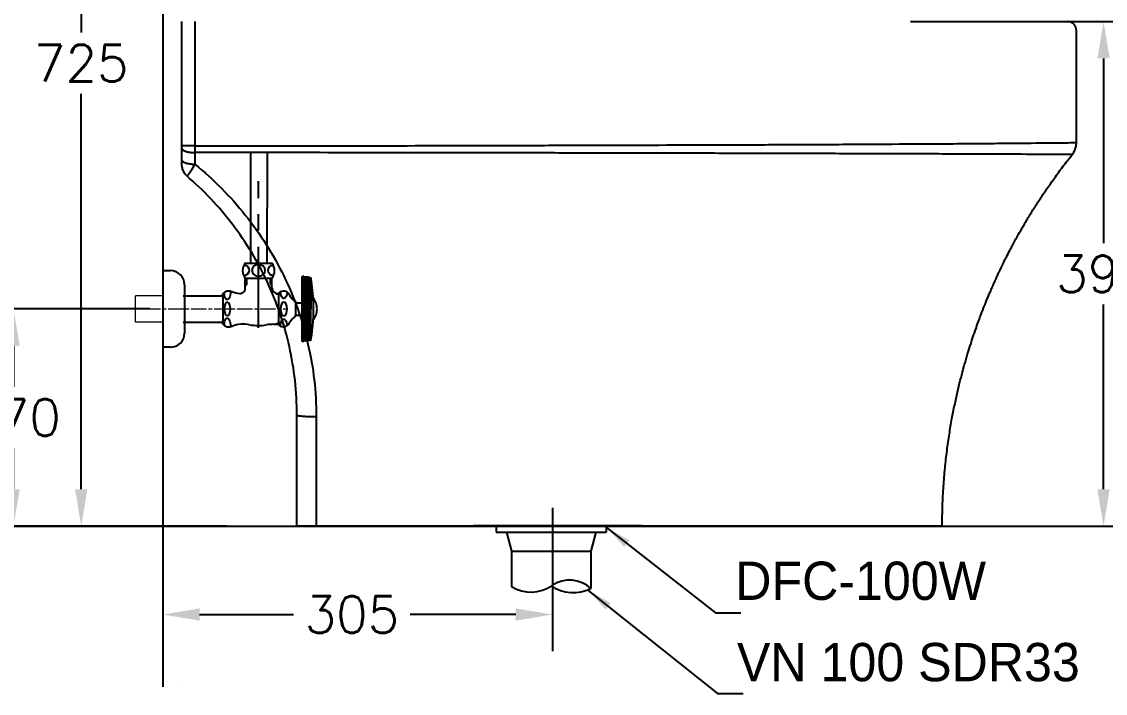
# Model space of a CAD drawing. Extents: x 63834 to 66260, y 58119 to 61549.
# Drawn here: x 64315 to 65163, y 58946 to 59472 of the extents above; entities that cross this region are included whole.
import ezdxf

# ---------------------------------------------------------------- set-up
doc = ezdxf.new("R2010")
doc.units = 0
doc.header["$MEASUREMENT"] = 0
doc.linetypes.add('AM_ISO08W050', pattern=[18, 12, -1.5, 3, -1.5])
doc.linetypes.add('CENTER', pattern=[50.8, 31.75, -6.35, 6.35, -6.35])
doc.layers.get('Defpoints').update_dxf_attribs({"linetype": 'CONTINUOUS'})
for name, color, linetype in [('1', 7, 'CONTINUOUS'), ('11', 7, 'CONTINUOUS'), ('6', 6, 'CONTINUOUS'), ('CENTER', 1, 'CONTINUOUS'), ('Dim', 4, 'CONTINUOUS'), ('MAIN', 7, 'CONTINUOUS')]:
    doc.layers.add(name, color=color, linetype=linetype)
for name, color, linetype, lineweight in [('AM_4', 40, 'CONTINUOUS', 13), ('AM_6', 2, 'CONTINUOUS', 30), ('AM_7', 4, 'AM_ISO08W050', 0)]:
    doc.layers.add(name, color=color, linetype=linetype, lineweight=lineweight)
doc.styles.add('h', font='', dxfattribs={"height": 30})
doc.styles.get("Standard").update_dxf_attribs({"font": 'txt.shx', "bigfont": 'ghs.shx'})
doc.styles.get('h').set_extended_font_data('Haansoft Batang')
doc.dimstyles.new('SERIM', dxfattribs={"dimscale": 10, "dimtxt": 3, "dimasz": 2, "dimexe": 1, "dimexo": 1.5, "dimgap": 1, "dimtad": 1, "dimtoh": 1, "dimdec": 0, "dimdsep": 46, "dimtxsty": 'h', "dimcen": -0.3, "dimclrt": 2, "dimadec": 0, "dimazin": 0, "dimtfac": 1, "dimtdec": 0, "dimtmove": 1, "dimatfit": 3, "dimfxl": 0, "dimtolj": 1, "dimtzin": 0, "dimarcsym": 0})
doc.dimstyles.get("Standard").update_dxf_attribs({"dimtxt": 0.18, "dimasz": 0.18, "dimexe": 0.18, "dimexo": 0.0625, "dimgap": 0.09, "dimtad": 0, "dimtih": 1, "dimtoh": 1, "dimdec": 4, "dimzin": 0, "dimdsep": 46, "dimtxsty": 'Standard', "dimcen": 0.09, "dimadec": 0, "dimazin": 0, "dimtfac": 1, "dimtdec": 4, "dimtofl": 0, "dimtmove": 0, "dimatfit": 0, "dimfxl": 0, "dimtolj": 1, "dimtzin": 0, "dimarcsym": 0})

# ---------------------------------------------------------------- blocks, each defined once
blk = doc.blocks.new('*D9')
at = {"layer": 'Defpoints', "color": 0}
for p in [(64309.07, 59246.9), (64425.84, 59246.9), (64425.84, 59076.9)]:
    blk.add_point(p, dxfattribs=at)
at = {"layer": 'Dim', "color": 0, "lineweight": -2}
for p, q in [((64415.84, 59246.9), (64280.27, 59246.9)), ((64309.07, 59218.1), (64309.07, 59185.9)), ((64309.07, 59105.7), (64309.07, 59137.9)), ((64415.84, 59076.9), (64280.27, 59076.9))]:
    blk.add_line(p, q, dxfattribs=at)
at = {"layer": 'Dim', "color": 0}
for points in [[(64304.27, 59218.1), (64313.87, 59218.1), (64309.07, 59246.9)], [(64304.27, 59105.7), (64313.87, 59105.7), (64309.07, 59076.9)]]:
    blk.add_solid(points, dxfattribs=at)
at = {"layer": 'Dim', "color": 0, "insert": (64309.07, 59161.9), "char_height": 28.8, "attachment_point": 5}
blk.add_mtext('\\A1;170', dxfattribs=at)
blk = doc.blocks.new('*D8')
at = {"layer": 'Defpoints', "color": 0}
for p in [(64425.84, 59088.9), (64730.84, 59088.9), (64730.84, 59007.62)]:
    blk.add_point(p, dxfattribs=at)
at = {"layer": 'Dim', "color": 0, "lineweight": -2}
for p, q in [((64425.84, 59078.9), (64425.84, 58978.82)), ((64730.84, 59078.9), (64730.84, 58978.82)), ((64454.64, 59007.62), (64528.29, 59007.62)), ((64702.04, 59007.62), (64619.49, 59007.62))]:
    blk.add_line(p, q, dxfattribs=at)
at = {"layer": 'Dim', "color": 0}
for points in [[(64454.64, 59012.42), (64454.64, 59002.82), (64425.84, 59007.62)], [(64702.04, 59012.42), (64702.04, 59002.82), (64730.84, 59007.62)]]:
    blk.add_solid(points, dxfattribs=at)
at = {"layer": 'Dim', "color": 0, "insert": (64573.89, 59007.62), "char_height": 28.8, "attachment_point": 5}
blk.add_mtext('\\A1;305', dxfattribs=at)
blk = doc.blocks.new('*D10')
at = {"layer": 'Defpoints', "color": 0}
for p in [(64362.07, 59801.9), (64499.41, 59801.9), (64486.07, 59076.9)]:
    blk.add_point(p, dxfattribs=at)
at = {"layer": 'Dim', "color": 0, "lineweight": -2}
for p, q in [((64489.41, 59801.9), (64333.27, 59801.9)), ((64362.07, 59773.1), (64362.07, 59463.4)), ((64362.07, 59105.7), (64362.07, 59415.4)), ((64476.07, 59076.9), (64333.27, 59076.9))]:
    blk.add_line(p, q, dxfattribs=at)
at = {"layer": 'Dim', "color": 0}
for points in [[(64357.27, 59773.1), (64366.87, 59773.1), (64362.07, 59801.9)], [(64357.27, 59105.7), (64366.87, 59105.7), (64362.07, 59076.9)]]:
    blk.add_solid(points, dxfattribs=at)
at = {"layer": 'Dim', "color": 0, "insert": (64362.07, 59439.4), "char_height": 28.8, "attachment_point": 5}
blk.add_mtext('\\A1;725', dxfattribs=at)
blk = doc.blocks.new('*D11')
at = {"layer": 'Defpoints', "color": 0}
for p in [(65000.89, 59471.9), (65162.07, 59471.9), (65000.89, 59076.9)]:
    blk.add_point(p, dxfattribs=at)
at = {"layer": 'Dim', "color": 0, "lineweight": -2}
for p, q in [((65010.89, 59471.9), (65190.87, 59471.9)), ((65162.07, 59443.1), (65162.07, 59298.4)), ((65162.07, 59105.7), (65162.07, 59250.4)), ((65010.89, 59076.9), (65190.87, 59076.9))]:
    blk.add_line(p, q, dxfattribs=at)
at = {"layer": 'Dim', "color": 0}
for points in [[(65157.27, 59443.1), (65166.87, 59443.1), (65162.07, 59471.9)], [(65157.27, 59105.7), (65166.87, 59105.7), (65162.07, 59076.9)]]:
    blk.add_solid(points, dxfattribs=at)
at = {"layer": 'Dim', "color": 0, "insert": (65162.07, 59274.4), "char_height": 28.8, "attachment_point": 5}
blk.add_mtext('\\A1;395', dxfattribs=at)

msp = doc.modelspace()

# ---------------------------------------------------------------- linework, layer by layer
at = {"layer": '1', "color": 7}
msp.add_line((64450.83, 59374.65), (64440.83, 59374.65), dxfattribs=at)
msp.add_arc((64450.83, 59358.91), 10, 180, 229.531, dxfattribs=at)
for points, knots in [([(64440.83, 59374.65), (64440.83, 59396.32), (64440.83, 59402.98), (64440.83, 59430.4), (64440.83, 59451.15), (64440.83, 59471.9)], [0, 0, 0, 0, 0.243167, 0.243167, 1, 1, 1, 1]), ([(64450.83, 59374.65), (64483.68, 59374.65), (64516.53, 59374.67), (64582.23, 59374.74), (64615.08, 59374.75), (64664.36, 59374.89), (64680.78, 59374.92), (64713.62, 59375.01), (64730.03, 59375.06), (64779.23, 59375.2), (64812.01, 59375.29), (64861.14, 59375.45), (64877.51, 59375.5), (64902.06, 59375.57), (64910.24, 59375.64), (64926.6, 59375.63), (64934.77, 59375.72), (64959.03, 59375.84), (64974.97, 59375.95), (65006.34, 59376.13), (65021.69, 59376.24), (65043.89, 59376.34), (65051.19, 59376.38), (65061.9, 59376.45), (65065.44, 59376.51), (65072.35, 59376.56), (65075.73, 59376.59), (65092.09, 59376.78), (65103.37, 59376.85), (65122.2, 59377.02), (65129.28, 59377.08), (65136.45, 59377.15), (65138.22, 59377.17), (65140.48, 59377.19), (65140.96, 59377.19), (65140.81, 59377.19)], [0, 0, 0, 0, 0.125, 0.125, 0.25, 0.25, 0.3125, 0.3125, 0.375, 0.375, 0.5, 0.5, 0.5625, 0.5625, 0.59375, 0.59375, 0.625, 0.625, 0.6875, 0.6875, 0.75, 0.75, 0.78125, 0.78125, 0.796875, 0.796875, 0.8125, 0.8125, 0.875, 0.875, 0.9375, 0.9375, 0.96875, 0.96875, 1, 1, 1, 1]), ([(65137.54, 59367.84), (65137.66, 59367.98), (65138.13, 59368.54), (65138.83, 59369.65), (65139.61, 59371.17), (65140.21, 59372.77), (65140.63, 59374.5), (65140.83, 59375.99), (65140.82, 59376.91), (65140.81, 59377.19)], [0, 0, 0, 0, 0.052177, 0.219253, 0.38769, 0.557043, 0.72701, 0.915635, 1, 1, 1, 1]), ([(64440.83, 59358.91), (64440.83, 59358.91), (64440.83, 59359.57), (64440.83, 59361.35), (64440.83, 59362.49), (64440.83, 59363.73)], [0, 0, 0, 0, 0.5, 0.5, 1, 1, 1, 1]), ([(65137.54, 59367.85), (65137.68, 59367.85), (65137.19, 59367.85), (65134.89, 59367.85), (65133.1, 59367.86), (65125.89, 59367.88), (65118.74, 59367.91), (65099.87, 59367.99), (65088.58, 59368.07), (65072.16, 59368.07), (65068.79, 59368.13), (65061.9, 59368.17), (65058.38, 59368.17), (65047.71, 59368.23), (65040.45, 59368.24), (65018.35, 59368.31), (65003.06, 59368.36), (64971.87, 59368.46), (64956.03, 59368.5), (64931.89, 59368.63), (64923.76, 59368.65), (64907.5, 59368.7), (64899.37, 59368.69), (64874.97, 59368.75), (64858.7, 59368.78), (64809.87, 59368.88), (64777.29, 59368.95), (64728.37, 59369.05), (64712.06, 59369.09), (64679.43, 59369.14), (64663.1, 59369.19), (64614.12, 59369.22), (64581.46, 59369.28), (64516.15, 59369.33), (64483.49, 59369.35), (64450.83, 59369.36)], [0, 0, 0, 0, 0.03125, 0.03125, 0.0625, 0.0625, 0.125, 0.125, 0.1875, 0.1875, 0.203125, 0.203125, 0.21875, 0.21875, 0.25, 0.25, 0.3125, 0.3125, 0.375, 0.375, 0.40625, 0.40625, 0.4375, 0.4375, 0.5, 0.5, 0.625, 0.625, 0.6875, 0.6875, 0.75, 0.75, 0.875, 0.875, 1, 1, 1, 1]), ([(65035.83, 59076.9), (65035.83, 59082.21), (65036.01, 59092.58), (65036.78, 59107.76), (65037.96, 59122.18), (65039.51, 59135.84), (65041.34, 59148.73), (65043.35, 59160.63), (65045.49, 59171.55), (65047.67, 59181.54), (65049.92, 59190.83), (65052.17, 59199.44), (65054.5, 59207.69), (65056.86, 59215.52), (65059.22, 59222.88), (65061.43, 59229.4), (65063.44, 59235.09), (65065.15, 59239.76), (65066.56, 59243.48), (65067.67, 59246.37), (65068.59, 59248.69), (65069.3, 59250.5), (65069.93, 59252.05), (65070.7, 59253.94), (65071.74, 59256.47), (65073.05, 59259.59), (65074.49, 59262.94), (65076.02, 59266.41), (65077.51, 59269.72), (65078.95, 59272.88), (65080.39, 59275.95), (65082, 59279.35), (65083.89, 59283.23), (65086.15, 59287.76), (65088.81, 59292.94), (65091.91, 59298.79), (65095.43, 59305.2), (65099.41, 59312.17), (65103.87, 59319.66), (65108.74, 59327.5), (65114.04, 59335.64), (65119.77, 59344.06), (65126.06, 59352.86), (65132.04, 59360.84), (65135.99, 59365.83), (65137.58, 59367.81)], [0, 0, 0, 0, 0.050697, 0.099061, 0.145127, 0.188908, 0.230364, 0.269457, 0.304126, 0.336667, 0.367098, 0.39543, 0.421674, 0.448968, 0.473573, 0.495485, 0.514702, 0.531223, 0.542931, 0.552765, 0.560727, 0.566816, 0.57132, 0.576719, 0.586279, 0.597457, 0.609055, 0.621111, 0.633633, 0.643799, 0.654259, 0.666005, 0.679743, 0.695471, 0.714321, 0.735398, 0.758697, 0.784222, 0.811981, 0.841989, 0.872364, 0.904779, 0.939226, 0.975685, 1, 1, 1, 1]), ([(64450.84, 59360.32), (64449.4, 59357.44), (64447.98, 59354.99), (64445.65, 59351.74), (64444.74, 59350.97), (64444.34, 59351.3)], [0, 0, 0, 0, 0.5, 0.5, 1, 1, 1, 1]), ([(64450.84, 59360.32), (64465.49, 59348.46), (64478.7, 59335.18), (64502.25, 59305.65), (64512.27, 59289.8), (64524.62, 59264.47), (64528.29, 59255.77), (64534.68, 59237.78), (64537.36, 59228.64), (64543.79, 59200.94), (64546.01, 59182.02), (64545.99, 59162.62)], [0, 0, 0, 0, 0.25, 0.25, 0.5, 0.5, 0.625, 0.625, 0.75, 0.75, 1, 1, 1, 1]), ([(64530.83, 59163.82), (64530.83, 59182.07), (64528.83, 59199.87), (64521.11, 59234.65), (64515.28, 59251.78), (64500.4, 59283.76), (64491.35, 59298.79), (64469.93, 59326.99), (64457.83, 59339.8), (64444.34, 59351.3)], [0, 0, 0, 0, 0.25, 0.25, 0.5, 0.5, 0.75, 0.75, 1, 1, 1, 1]), ([(64545.83, 59076.9), (64541.87, 59076.9), (64538, 59076.9), (64532.46, 59076.9), (64530.83, 59076.9), (64530.83, 59076.9)], [0, 0, 0, 0, 0.5, 0.5, 1, 1, 1, 1]), ([(65035.8, 59076.9), (65035.97, 59076.9), (65035.06, 59076.9), (65029.94, 59076.9), (65021.06, 59076.9), (65008.73, 59076.9), (64996.02, 59076.9), (64984.64, 59076.9), (64971.66, 59076.9), (64956.14, 59076.9), (64930.63, 59076.9), (64905.11, 59076.9), (64881.38, 59076.9), (64867.63, 59076.9), (64846.93, 59076.9), (64815.87, 59076.9), (64760.58, 59076.9), (64691.2, 59076.9), (64628.72, 59076.9), (64587.09, 59076.9), (64566.46, 59076.9), (64552.71, 59076.9), (64545.83, 59076.9)], [0, 0, 0, 0, 0.035597, 0.072546, 0.109634, 0.146628, 0.183646, 0.202148, 0.2208, 0.263195, 0.294825, 0.368619, 0.405849, 0.424488, 0.443098, 0.517497, 0.591866, 0.740336, 0.889546, 0.926365, 0.963184, 1, 1, 1, 1]), ([(64990.91, 59076.9), (64992.72, 59076.9), (64994.49, 59076.9), (65000.4, 59076.9), (65004.32, 59076.9), (65011.28, 59076.9), (65014.35, 59076.9), (65019.68, 59076.9), (65021.94, 59076.9), (65025.51, 59076.9), (65026.83, 59076.9), (65028.31, 59076.9), (65028.68, 59076.9), (65028.8, 59076.9)], [0, 0, 0, 0, 0.080023, 0.080023, 0.274727, 0.274727, 0.469432, 0.469432, 0.664136, 0.664136, 0.85884, 0.85884, 1, 1, 1, 1])]:
    msp.add_open_spline(points, degree=3, knots=knots, dxfattribs=at)
for points, degree in [([(64450.83, 59471.9), (64450.83, 59430.77), (64450.84, 59374.65)], 2), ([(65140.81, 59377.19), (65140.83, 59428.55), (65140.83, 59464.9)], 2), ([(64440.83, 59372.88), (64440.83, 59373.45), (64440.83, 59374.04), (64440.83, 59374.65)], 3), ([(64440.83, 59363.73), (64440.83, 59366.79), (64440.83, 59369.84), (64440.83, 59372.88)], 3), ([(64450.83, 59374.65), (64450.83, 59372.83), (64450.83, 59371.06), (64450.83, 59369.36)], 3), ([(64450.83, 59369.36), (64450.84, 59366.35), (64450.84, 59363.34), (64450.84, 59360.32)], 3), ([(64530.83, 59076.9), (64530.83, 59105.91), (64530.83, 59134.89), (64530.83, 59163.82)], 3), ([(64545.99, 59162.62), (64545.97, 59134.11), (64545.92, 59105.48), (64545.83, 59076.9)], 3), ([(64537.83, 59076.9), (64535.5, 59076.9), (64533.17, 59076.9), (64530.83, 59076.9)], 3)]:
    msp.add_open_spline(points, degree=degree, dxfattribs=at)
for points, weights, knots in [([(65140.83, 59464.9), (65140.83, 59464.9), (65140.83, 59464.9), (65140.83, 59471.9), (65133.83, 59471.9), (65133.83, 59471.9), (65133.83, 59471.9)], [0.99980527099, 0.999902603107, 1, 0.707106781187, 1, 0.999996135682, 0.999992271467], [4.711867, 4.711867, 4.711867, 4.712389, 4.712389, 6.283185, 6.283185, 6.283206, 6.283206, 6.283206]), ([(64440.83, 59372.88), (64440.83, 59369.36), (64450.83, 59369.36), (64450.83, 59369.36), (64450.83, 59369.36)], [1, 0.707106781187, 1, 0.999992118406, 0.999984237237], [3.141593, 3.141593, 3.141593, 4.712389, 4.712389, 4.712431, 4.712431, 4.712431]), ([(64440.83, 59363.73), (64440.83, 59360.32), (64450.83, 59360.32), (64450.84, 59360.32), (64450.84, 59360.32)], [1, 0.707106781187, 1, 0.999964345126, 0.999928698933], [3.141593, 3.141593, 3.141593, 4.712389, 4.712389, 4.71258, 4.71258, 4.71258]), ([(64530.83, 59163.82), (64530.83, 59162.62), (64545.83, 59162.62), (64545.91, 59162.62), (64545.99, 59162.62)], [1, 0.707106781187, 1, 0.997833911964, 0.99569986248], [0, 0, 0, 1.570796, 1.570796, 1.582413, 1.582413, 1.582413])]:
    msp.add_rational_spline(points, weights, degree=2, knots=knots, dxfattribs=at)
at = {"layer": '11', "color": 7}
for points, knots in [([(64545.83, 59076.9), (64543.14, 59076.9), (64540.52, 59076.9), (64536.88, 59076.9), (64535.83, 59076.9), (64535.83, 59076.9)], [0, 0, 0, 0, 0.5, 0.5, 1, 1, 1, 1]), ([(64545.83, 59076.9), (64554.87, 59076.9), (64574.93, 59076.9), (64605.97, 59076.9), (64639.2, 59076.9), (64671.95, 59076.9), (64705.17, 59076.9), (64737.94, 59076.9), (64770.94, 59076.9), (64803.72, 59076.9), (64836.6, 59076.9), (64869.16, 59076.9), (64900.53, 59076.9), (64930.93, 59076.9), (64960, 59076.9), (64982.93, 59076.9), (64997.53, 59076.9), (65000.89, 59076.9), (65000.89, 59076.9), (65000.89, 59076.9)], [0, 0, 0, 0, 0.0519, 0.115106, 0.178312, 0.241518, 0.304724, 0.36793, 0.431136, 0.494341, 0.557547, 0.620753, 0.683959, 0.747165, 0.810371, 0.873577, 0.936783, 0.999989, 1, 1, 1, 1]), ([(64550.83, 59076.9), (64571.49, 59076.9), (64592.15, 59076.9), (64633.43, 59076.9), (64654.06, 59076.9), (64695.28, 59076.9), (64715.88, 59076.9), (64746.76, 59076.9), (64757.05, 59076.9), (64777.62, 59076.9), (64787.89, 59076.9), (64808.44, 59076.9), (64818.71, 59076.9), (64839.16, 59076.9), (64849.37, 59076.9), (64869.41, 59076.9), (64879.26, 59076.9), (64898.58, 59076.9), (64908.05, 59076.9), (64926.7, 59076.9), (64936, 59076.9), (64948.56, 59076.9), (64952.52, 59076.9), (64957.92, 59076.9), (64959.58, 59076.9), (64961.16, 59076.9)], [0, 0, 0, 0, 0.145587, 0.145587, 0.291174, 0.291174, 0.436761, 0.436761, 0.509554, 0.509554, 0.582348, 0.582348, 0.655141, 0.655141, 0.727934, 0.727934, 0.800728, 0.800728, 0.873521, 0.873521, 0.946315, 0.946315, 0.982712, 0.982712, 1, 1, 1, 1]), ([(64966.1, 59076.9), (64964.78, 59076.9), (64963.38, 59076.9), (64960.17, 59076.9), (64958.32, 59076.9), (64956.38, 59076.9)], [0, 0, 0, 0, 0.45112, 0.45112, 1, 1, 1, 1])]:
    msp.add_open_spline(points, degree=3, knots=knots, dxfattribs=at)
msp.add_open_spline([(64545.69, 59076.9), (64547.32, 59076.9), (64549.07, 59076.9), (64550.83, 59076.9)], degree=3, dxfattribs=at)
at = {"layer": '6', "color": 0}
for p, q in [((64494.49, 59369.34), (64494.49, 59282.9)), ((64507.58, 59369.33), (64507.19, 59282.9)), ((64425.84, 59276.9), (64431.84, 59276.9)), ((64490.34, 59282.9), (64494.49, 59282.9)), ((64494.49, 59282.9), (64511.34, 59282.9)), ((64490.34, 59270.9), (64511.34, 59270.9)), ((64490.34, 59262.99), (64490.34, 59270.9)), ((64491.59, 59266.9), (64491.59, 59270.9)), ((64510.09, 59266.9), (64510.09, 59270.9)), ((64511.34, 59263.4), (64511.34, 59270.9)), ((64536.34, 59272.4), (64534.84, 59272.4)), ((64534.84, 59271.4), (64534.84, 59272.4)), ((64534.84, 59246.9), (64534.84, 59271.4)), ((64536.34, 59272.2), (64536.34, 59272.4)), ((64536.34, 59272.2), (64536.34, 59246.9)), ((64539.84, 59271.49), (64536.34, 59271.49)), ((64539.84, 59270.49), (64536.34, 59270.49)), ((64539.84, 59269.49), (64536.34, 59269.49)), ((64539.84, 59268.49), (64536.34, 59268.49)), ((64539.84, 59271.9), (64536.64, 59271.9)), ((64539.84, 59271.9), (64539.84, 59246.9)), ((64540.34, 59271.4), (64539.84, 59271.9)), ((64540.34, 59271.4), (64540.34, 59246.9)), ((64541.16, 59271.4), (64540.34, 59271.4)), ((64541.75, 59270.9), (64541.75, 59246.9)), ((64442.84, 59265.9), (64442.84, 59227.9)), ((64490.34, 59266.9), (64491.59, 59266.9)), ((64491.59, 59266.9), (64490.34, 59264.73)), ((64510.09, 59266.9), (64511.34, 59266.9)), ((64510.09, 59266.9), (64511.34, 59264.73)), ((64539.84, 59267.49), (64536.34, 59267.49)), ((64539.84, 59266.49), (64536.34, 59266.49)), ((64539.84, 59265.49), (64536.34, 59265.49)), ((64539.84, 59264.49), (64536.34, 59264.49)), ((64539.84, 59263.49), (64536.34, 59263.49)), ((64539.84, 59262.49), (64536.34, 59262.49)), ((64539.84, 59261.49), (64536.34, 59261.49)), ((64539.84, 59260.49), (64536.34, 59260.49)), ((64441.71, 59257.15), (64472.84, 59257.15)), ((64472.84, 59256.15), (64472.84, 59258.9)), ((64472.84, 59256.15), (64472.84, 59237.65)), ((64515.84, 59258.15), (64514.54, 59259.09)), ((64515.84, 59258.15), (64515.84, 59258.9)), ((64515.84, 59258.9), (64516.75, 59258.9)), ((64515.84, 59258.15), (64516.75, 59258.15)), ((64516.75, 59258.9), (64516.75, 59259.62)), ((64516.75, 59234.9), (64516.75, 59258.9)), ((64524.86, 59258.22), (64525.42, 59257.26)), ((64529.75, 59252.63), (64529.75, 59251.65)), ((64529.75, 59251.65), (64529.75, 59242.15)), ((64529.75, 59251.65), (64534.84, 59251.65)), ((64539.84, 59259.49), (64536.34, 59259.49)), ((64539.84, 59258.49), (64536.34, 59258.49)), ((64539.84, 59257.49), (64536.34, 59257.49)), ((64539.84, 59256.49), (64536.34, 59256.49)), ((64539.84, 59255.49), (64536.34, 59255.49)), ((64539.84, 59254.49), (64536.34, 59254.49)), ((64539.84, 59253.49), (64536.34, 59253.49)), ((64539.84, 59252.49), (64536.34, 59252.49)), ((64539.84, 59251.49), (64536.34, 59251.49)), ((64534.84, 59221.4), (64534.84, 59246.9)), ((64539.84, 59250.49), (64536.34, 59250.49)), ((64539.84, 59249.49), (64536.34, 59249.49)), ((64539.84, 59248.49), (64536.34, 59248.49)), ((64539.84, 59247.49), (64536.34, 59247.49)), ((64536.34, 59221.6), (64536.34, 59246.9)), ((64539.84, 59246.31), (64536.34, 59246.31)), ((64539.84, 59245.31), (64536.34, 59245.31)), ((64539.84, 59244.31), (64536.34, 59244.31)), ((64539.84, 59243.31), (64536.34, 59243.31)), ((64539.84, 59221.9), (64539.84, 59246.9)), ((64540.34, 59222.4), (64540.34, 59246.9)), ((64541.75, 59222.9), (64541.75, 59246.9)), ((64441.71, 59236.65), (64472.84, 59236.65)), ((64472.84, 59234.9), (64472.84, 59237.65)), ((64472.84, 59236.65), (64472.84, 59236.47)), ((64472.84, 59234.9), (64472.84, 59236.47)), ((64513.13, 59234.9), (64516.75, 59234.9)), ((64515.84, 59235.65), (64514.54, 59234.9)), ((64515.84, 59234.9), (64515.84, 59235.65)), ((64515.84, 59235.65), (64516.75, 59235.65)), ((64516.75, 59234.18), (64516.75, 59234.9)), ((64524.86, 59235.58), (64525.42, 59236.53)), ((64529.75, 59242.15), (64534.84, 59242.15)), ((64529.75, 59241.16), (64529.75, 59242.15)), ((64539.84, 59242.31), (64536.34, 59242.31)), ((64539.84, 59241.31), (64536.34, 59241.31)), ((64539.84, 59240.31), (64536.34, 59240.31)), ((64539.84, 59239.31), (64536.34, 59239.31)), ((64539.84, 59238.31), (64536.34, 59238.31)), ((64539.84, 59237.31), (64536.34, 59237.31)), ((64539.84, 59236.31), (64536.34, 59236.31)), ((64539.84, 59235.31), (64536.34, 59235.31)), ((64539.84, 59234.31), (64536.34, 59234.31)), ((64539.84, 59233.31), (64536.34, 59233.31)), ((64539.84, 59232.31), (64536.34, 59232.31)), ((64539.84, 59231.31), (64536.34, 59231.31)), ((64539.84, 59230.31), (64536.34, 59230.31)), ((64539.84, 59229.31), (64536.34, 59229.31)), ((64539.84, 59228.31), (64536.34, 59228.31)), ((64539.84, 59227.31), (64536.34, 59227.31)), ((64539.84, 59226.31), (64536.34, 59226.31)), ((64536.34, 59221.4), (64534.84, 59221.4)), ((64539.84, 59225.31), (64536.34, 59225.31)), ((64539.84, 59224.31), (64536.34, 59224.31)), ((64539.84, 59223.31), (64536.34, 59223.31)), ((64539.84, 59222.31), (64536.34, 59222.31)), ((64536.34, 59221.4), (64536.34, 59221.6)), ((64539.84, 59221.9), (64536.64, 59221.9)), ((64540.34, 59222.4), (64539.84, 59221.9)), ((64541.16, 59222.4), (64540.34, 59222.4)), ((64431.84, 59216.9), (64425.84, 59216.9))]:
    msp.add_line(p, q, dxfattribs=at)
for centre, radius, start, end in [((64431.84, 59265.9), 11, 0, 90), ((64498.34, 59276.9), 10, 143.1301, 216.8699), ((64503.34, 59276.9), 10, 323.1301, 36.8699), ((64536.64, 59272.2), 0.3, 180, 270), ((64541.16, 59270.7), 0.7, 9.49341, 90), ((64398.84, 59246.9), 145, 1.94314, 9.49341), ((64477.74, 59253.9), 7, 69.03386, 134.51294), ((64489.13, 59283.62), 24.83, 249.03386, 262.28832), ((64486.34, 59262.99), 4, 262.28832, 0), ((64515.84, 59263.4), 4.5, 180, 270), ((64520.22, 59255.54), 5.36, 30, 130.43057), ((64537.54, 59264.26), 14, 210, 236.19018), ((64398.84, 59246.9), 145, 350.50659, 1.94314), ((64532.58, 59246.85), 14, 0.24727, 38.21407), ((64532.58, 59246.97), 14, 321.78593, 359.75273), ((64477.74, 59239.89), 7, 225.5, 290.96614), ((64489.13, 59210.17), 24.83, 79.26272, 110.96614), ((64500.84, 59271.9), 38, 259.26273, 279.30483), ((64513.13, 59196.9), 38, 90, 99.30482), ((64520.22, 59238.25), 5.36, 229.56943, 330), ((64537.54, 59229.53), 14, 123.80982, 150), ((64431.84, 59227.9), 11, 270, 0), ((64536.64, 59221.6), 0.3, 90, 180), ((64541.16, 59223.1), 0.7, 270, 350.50659)]:
    msp.add_arc(centre, radius, start, end, dxfattribs=at)
at = {"layer": '6', "color": 0, "extrusion": (0, 0, -1)}
for centre, major_axis, ratio, start_param, end_param in [((64488.15, 59277.12), (-5.23, 0), 0.866391, 1.824119, 4.49897), ((64513.61, 59277.12), (-5.23, 0), 0.866391, 4.942097, 7.58465), ((64476.4, 59259.4), (0, -5.22), 0.46009, 4.433611, 7.934688), ((64520.52, 59260.49), (0, -5.4), 0.478204, 4.79078, 7.834251), ((64476.4, 59234.48), (0, -5.22), 0.46009, 1.472186, 5.009627), ((64520.52, 59233.58), (0, -5.4), 0.478204, 1.540108, 4.68362)]:
    msp.add_ellipse(centre, major_axis=major_axis, ratio=ratio, start_param=start_param, end_param=end_param, dxfattribs=at)
for centre, major_axis, ratio in [((64500.84, 59277.12), (-5.23, 0), 0.866391), ((64476.4, 59246.9), (0, -5.22), 0.46009), ((64520.52, 59246.9), (0, -5.4), 0.478204)]:
    msp.add_ellipse(centre, major_axis=major_axis, ratio=ratio, dxfattribs=at)
at = {"layer": 'AM_4', "color": 0}
for p, q in [((64425.76, 59257.15), (64404.64, 59257.15)), ((64404.64, 59236.65), (64404.64, 59257.15)), ((64425.76, 59236.65), (64404.64, 59236.65)), ((64801.07, 59077.37), (64669.07, 59077.37))]:
    msp.add_line(p, q, dxfattribs=at)
at = {"layer": 'AM_7', "color": 0}
msp.add_line((64394.07, 59246.9), (64523.76, 59246.9), dxfattribs=at)
at = {"layer": 'CENTER', "color": 0, "linetype": 'CENTER', "ltscale": 2}
msp.add_line((64500.84, 59232.18), (64500.84, 59347.01), dxfattribs=at)
at = {"layer": 'Dim', "color": 0}
for p, q in [((64425.84, 60600.73), (64425.84, 58950.9)), ((64731.07, 59029.24), (64731.07, 59091.24)), ((64265.07, 59076.9), (65232.68, 59076.9)), ((64440.84, 58950.9), (64440.84, 58950.9)), ((64440.84, 58950.9), (64440.84, 58950.9)), ((64440.84, 58950.9), (64440.84, 58950.9)), ((64440.84, 58950.9), (64440.84, 58950.9))]:
    msp.add_line(p, q, dxfattribs=at)
at = {"layer": 'MAIN', "color": 7}
for p, q in [((64686.88, 59077.17), (64686.88, 59072.17)), ((64772.88, 59077.17), (64772.88, 59072.17)), ((64686.88, 59072.17), (64772.88, 59072.17)), ((64694.88, 59072.17), (64698.88, 59057.17)), ((64764.88, 59072.17), (64760.88, 59057.17)), ((64698.88, 59057.17), (64760.88, 59057.17)), ((64698.88, 59057.17), (64698.88, 59029.66)), ((64760.88, 59057.17), (64760.88, 59027.88))]:
    msp.add_line(p, q, dxfattribs=at)
for centre, radius, start, end in [((64744.12, 59010.19), 24.37, 46.53795, 123.88218), ((64714.15, 59053.29), 28.14, 237.14755, 305.62875), ((64747.27, 59056.94), 32.09, 237.19027, 295.10181)]:
    msp.add_arc(centre, radius, start, end, dxfattribs=at)

# ---------------------------------------------------------------- texts
at = {"layer": 'AM_6', "color": 0, "char_height": 30, "attachment_point": 4}
for s, insert in [('{\\fGulim|b0|i0|c129|p50;DFC-100W}', (64873.87, 59033.84)), ('{\\fGulim|b0|i0|c129|p50;VN 100 SDR33}', (64875.18, 58970.14))]:
    msp.add_mtext(s, dxfattribs=dict(at, insert=insert))

# ---------------------------------------------------------------- dimensions: what is measured, and where the dimension line sits
at = {"layer": 'Dim', "color": 0}
for base, p1, p2, picture, middle in [((64362.07, 59801.9), (64486.07, 59076.9), (64499.41, 59801.9), '*D10', (64362.07, 59439.4)), ((65162.07, 59471.9), (65000.89, 59076.9), (65000.89, 59471.9), '*D11', (65162.07, 59274.4)), ((64309.07, 59246.9), (64425.84, 59076.9), (64425.84, 59246.9), '*D9', (64309.07, 59161.9))]:
    dim = msp.add_linear_dim(base=base, p1=p1, p2=p2, angle=90, dimstyle='Standard', override={"dimscale": 160, "dimgap": 0.06, "dimdec": 0, "dimatfit": 3}, dxfattribs=at)
    dim.commit()
    dim.dimension.update_dxf_attribs({"geometry": picture, "text_midpoint": middle})
dim = msp.add_linear_dim(base=(64730.84, 59007.62), p1=(64425.84, 59088.9), p2=(64730.84, 59088.9), dimstyle='Standard', override={"dimscale": 160, "dimgap": 0.06, "dimdec": 0, "dimatfit": 3}, dxfattribs=at)
dim.commit()
dim.dimension.update_dxf_attribs({"geometry": '*D8', "text_midpoint": (64573.89, 59007.62), "dimtype": 160})

# ---------------------------------------------------------------- leaders
for points in [[(64773.33, 59075.5), (64858.33, 59008.84), (64878.33, 59008.84)], [(64758.87, 59026.53), (64859.97, 58945.9), (64879.97, 58945.9)]]:
    msp.add_leader(points, dimstyle='SERIM', override={"dimse1": 1}, dxfattribs=at)

doc.saveas('drawing.dxf')
